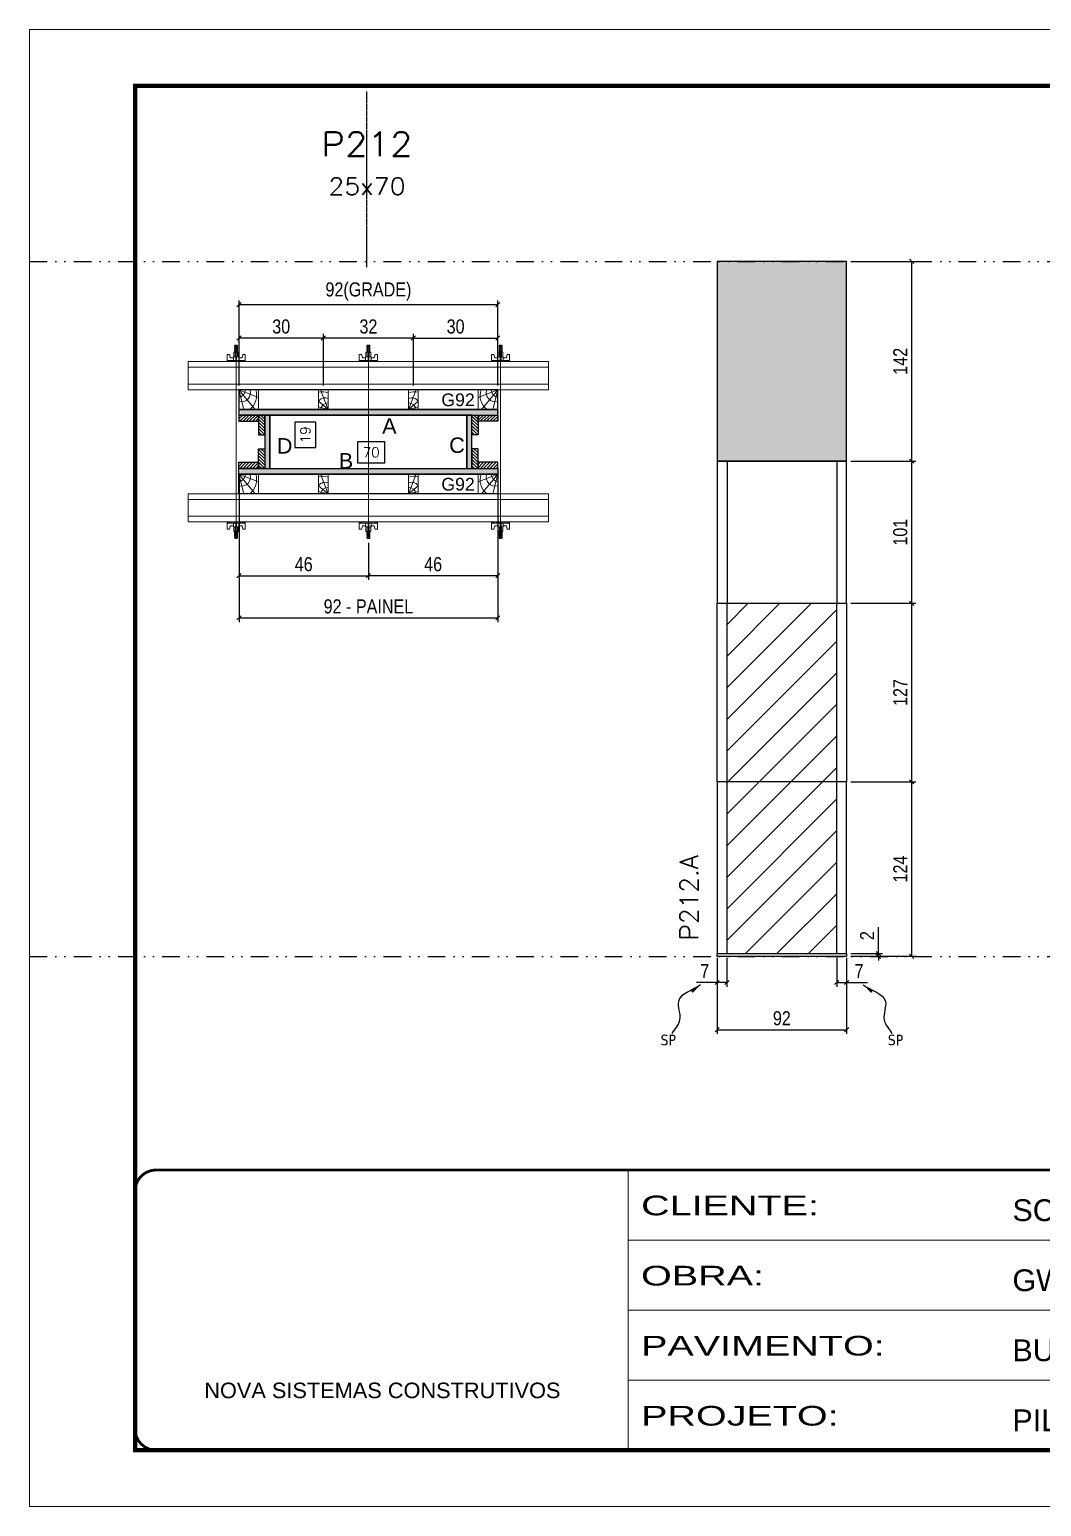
# Model space of a CAD drawing. Extents: x 13379 to 23315, y 867 to 16997.
# Drawn here: x 17569 to 18289, y 8907 to 9957 of the extents above; entities that cross this region are included whole.
import ezdxf
from ezdxf.enums import TextEntityAlignment as Align

# ---------------------------------------------------------------- set-up
doc = ezdxf.new("R2010")
doc.units = 0
for name, pattern in [('CONTINUO', [0]), ('DASHED', [0.75, 0.5, -0.25]), ('DIVIDE2', [0.625, 0.25, -0.125, 0, -0.125, 0, -0.125]), ('HIDDEN', [0.375, 0.25, -0.125])]:
    doc.linetypes.add(name, pattern=pattern)
for name, color, linetype in [('CHAPA', 1, 'Continuous'), ('COTA', 241, 'Continuous'), ('MEIO_PONT', 93, 'Continuous'), ('Nível', 160, 'Continuous'), ('Painéis', 200, 'Continuous'), ('SARRAFO', 251, 'Continuous'), ('Sarrafo de Pressão', 42, 'HIDDEN'), ('texto', 7, 'Continuous'), ('Texto de Titulo', 7, 'Continuous'), ('Texto Qtd Sarr', 242, 'Continuous'), ('TEXTO_GERAL', 7, 'Continuous')]:
    doc.layers.add(name, color=color, linetype=linetype)
for name, color, linetype, lineweight in [('Folhas', 255, 'Continuous', 9), ('Hachura', 251, 'Continuous', 9), ('Madeira', 126, 'Continuous', 18), ('Perfil Metálico', 224, 'Continuous', 18), ('SARRAFO DE PRESSAO', 251, 'DASHED', 9), ('Texto Seção', 7, 'Continuous', 15)]:
    doc.layers.add(name, color=color, linetype=linetype, lineweight=lineweight)
doc.styles.add('ARIAL', font='arial.ttf')
doc.styles.add('COTA TECNICA', font='techl___.ttf', dxfattribs={"height": 10})
doc.styles.add('COTA TECNICA 2X', font='techl___.ttf', dxfattribs={"height": 10})
doc.styles.add('COTA TECNICA-50', font='techl___.ttf', dxfattribs={"height": 10})
doc.styles.add('REGUA-120', font='ROMANS.shx', dxfattribs={"height": 15})
doc.styles.add('ROMANS', font='romans.shx')
doc.styles.add('SANSSERIF', font='sas_____.pfb')
doc.styles.get("Standard").update_dxf_attribs({"font": 'arial.ttf'})
doc.styles.add('Tecnologia', font='')
doc.styles.get('Tecnologia').set_extended_font_data('Forgotten Futurist')
doc.dimstyles.new('COTA PAINEL-50', dxfattribs={"dimtxt": 10, "dimasz": 3, "dimexe": 3, "dimexo": 3, "dimgap": 3, "dimtad": 1, "dimdec": 1, "dimzin": 12, "dimdsep": 46, "dimtxsty": 'COTA TECNICA-50', "dimblk1": 'OBLIQUE', "dimblk2": 'OBLIQUE', "dimsah": 1, "dimcen": 0.9, "dimclrd": 4, "dimclre": 4, "dimclrt": 240, "dimadec": 1, "dimazin": 3, "dimtfac": 1, "dimtdec": 1, "dimtmove": 0, "dimatfit": 3, "dimfxl": 1, "dimtolj": 1, "dimtzin": 12, "dimarcsym": 0})
doc.dimstyles.new('PAINEL', dxfattribs={"dimtxt": 10, "dimasz": 3, "dimexe": 3, "dimexo": 3, "dimgap": 3, "dimtad": 1, "dimdec": 1, "dimzin": 12, "dimdsep": 46, "dimtxsty": 'COTA TECNICA', "dimblk1": 'OBLIQUE', "dimblk2": 'OBLIQUE', "dimsah": 1, "dimcen": 0.9, "dimclrd": 4, "dimclre": 4, "dimclrt": 240, "dimadec": 1, "dimazin": 3, "dimtfac": 1, "dimtdec": 1, "dimtmove": 0, "dimatfit": 3, "dimfxl": 1, "dimtolj": 1, "dimtzin": 12, "dimarcsym": 0})
doc.dimstyles.new('SECAO PILAR', dxfattribs={"dimtxt": 10, "dimasz": 3, "dimexe": 3, "dimexo": 3, "dimgap": 3, "dimtad": 1, "dimdec": 1, "dimlfac": 0.5, "dimzin": 12, "dimdsep": 46, "dimtxsty": 'COTA TECNICA 2X', "dimblk1": 'OBLIQUE', "dimblk2": 'OBLIQUE', "dimsah": 1, "dimcen": 0.9, "dimclrd": 256, "dimclre": 256, "dimclrt": 256, "dimadec": 1, "dimazin": 3, "dimtfac": 1, "dimtdec": 1, "dimtmove": 0, "dimatfit": 3, "dimfxl": 1, "dimtolj": 1, "dimtzin": 12, "dimarcsym": 0})
doc.dimstyles.new('SECÇÃO 2', dxfattribs={"dimtxt": 7, "dimasz": 6, "dimexe": 0.18, "dimexo": 2, "dimgap": -4, "dimtad": 3, "dimdec": 1, "dimlfac": 0.5, "dimzin": 12, "dimdsep": 46, "dimtxsty": 'ROMANS', "dimblk": 'ARCHTICK', "dimcen": 0.09, "dimse1": 1, "dimse2": 1, "dimsd1": 1, "dimsd2": 1, "dimclrd": 180, "dimclre": 5, "dimclrt": 1, "dimadec": 0, "dimazin": 3, "dimtfac": 1, "dimtdec": 1, "dimtofl": 0, "dimtmove": 0, "dimatfit": 3, "dimldrblk": 'ARCHTICK', "dimfxl": 1, "dimtolj": 1, "dimtzin": 0, "dimarcsym": 0})
doc.dimstyles.get("Standard").update_dxf_attribs({"dimtxt": 0.18, "dimasz": 0.18, "dimexe": 0.18, "dimexo": 0.0625, "dimgap": 0.09, "dimtad": 0, "dimtih": 1, "dimtoh": 1, "dimdec": 4, "dimzin": 0, "dimdsep": 46, "dimtxsty": 'Standard', "dimcen": 0.09, "dimadec": 0, "dimazin": 0, "dimtfac": 1, "dimtdec": 4, "dimtofl": 0, "dimtmove": 0, "dimatfit": 3, "dimfxl": 1, "dimtolj": 1, "dimtzin": 0, "dimarcsym": 0})
pattern_1 = [(225, (8399.404, -13246.421), (1.12253202, -1.12253202), [])]
pattern_2 = [(225, (8594.404, -13246.421), (1.12253202, -1.12253202), [])]

# ---------------------------------------------------------------- blocks, each defined once
blk = doc.blocks.new('9999999999')
at = {"color": 30, "linetype": 'CONTINUO'}
for p, q in [((98564.6, 34230.2), (98564.6, 34429.4)), ((98564.6, 34379.6), (99584, 34379.6)), ((98564.6, 34329.8), (99488, 34329.8)), ((99584, 34329.8), (99488, 34329.8)), ((99488, 34329.8), (99488, 34230.2)), ((98564.6, 34280), (99488, 34280))]:
    blk.add_line(p, q, dxfattribs=at)
at = {"color": 30, "linetype": 'CONTINUO', "const_width": 2}
blk.add_lwpolyline([(99584, 34230.2), (99584, 34414.4, 0.414214), (99569, 34429.4), (98229, 34429.4, 0.414214), (98214, 34414.4), (98214, 34245.2, 0.414214), (98229, 34230.2), (99584, 34230.2)], format="xyb", dxfattribs=at)
at = {"layer": 'Folhas'}
blk.add_lwpolyline([(98139, 34190.2), (99624, 34190.2), (99624, 35240.2), (98139, 35240.2)], close=True, dxfattribs=at)
at = {"layer": 'Folhas', "color": 30, "const_width": 3}
blk.add_lwpolyline([(98214, 34230.2), (99584, 34230.2), (99584, 35200.2), (98214, 35200.2)], close=True, dxfattribs=at)
at = {"color": 7, "linetype": 'Continuous', "ltscale": 5, "style": 'ARIAL'}
for s, height, p in [('SCHWARTZ', 15.48, (98837.7, 34393.1)), ('GWT', 15.48, (98837.7, 34343.3)), ('BUSINESS CENTER E LAZER', 15.483, (98837.7, 34293.5)), ('NOVA SISTEMAS CONSTRUTIVOS', 11.059, (98263.2, 34267.2)), ('PILARES', 15.48, (98837.7, 34243.7))]:
    blk.add_text(s, height=height, dxfattribs=at).set_placement(p)
at = {"layer": 'Folhas', "color": 7, "style": 'Tecnologia', "width": 1.5}
for s, p in [('CLIENTE:', (98573.7, 34397.2)), ('OBRA:', (98573.7, 34347.3)), ('PAVIMENTO:', (98573.7, 34297.5)), ('PROJETO:', (98573.7, 34247.7))]:
    blk.add_text(s, height=14, dxfattribs=at).set_placement(p)
blk = doc.blocks.new('*D874')
at = {"layer": 'COTA', "color": 180, "lineweight": -2, "transparency": 16777216}
for p, q in [((17822, 9664), (17802.7, 9664)), ((17802.7, 9664), (17802.7, 9649)), ((17822, 9649), (17822, 9664)), ((17802.7, 9649), (17822, 9649))]:
    blk.add_line(p, q, dxfattribs=at)
at = {"layer": 'Defpoints', "color": 0, "transparency": 16777216}
for p in [(17740.4, 9645), (17880.4, 9645), (17880.4, 9645)]:
    blk.add_point(p, dxfattribs=at)
at = {"layer": 'COTA', "color": 1, "transparency": 16777216, "insert": (17812.4, 9656.5), "char_height": 7, "attachment_point": 5, "style": 'ROMANS'}
blk.add_mtext('\\A1;70', dxfattribs=at)
blk = doc.blocks.new('_ArchTick')
at = {"color": 0, "linetype": 'ByBlock', "const_width": 0.15}
blk.add_lwpolyline([(-0.5, -0.5), (0.5, 0.5)], dxfattribs=at)
blk = doc.blocks.new('_Oblique')
at = {"color": 0, "linetype": 'ByBlock', "lineweight": -2}
blk.add_line((-0.5, -0.5), (0.5, 0.5), dxfattribs=at)
blk = doc.blocks.new('*D875')
at = {"layer": 'COTA', "lineweight": -2, "transparency": 16777216}
for p, q in [((17718.4, 9638), (17718.4, 9535.8)), ((17902.4, 9638), (17902.4, 9535.8)), ((17718.4, 9538.8), (17902.4, 9538.8))]:
    blk.add_line(p, q, dxfattribs=at)
at = {"layer": 'Defpoints', "color": 0, "transparency": 16777216}
for p in [(17718.4, 9641), (17902.4, 9641), (17902.4, 9538.8)]:
    blk.add_point(p, dxfattribs=at)
at = {"layer": 'COTA', "lineweight": -2, "transparency": 16777216, "xscale": 3, "yscale": 3, "zscale": 3, "rotation": 180}
blk.add_blockref('_Oblique', (17718.4, 9538.8), dxfattribs=at)
at = {"layer": 'COTA', "lineweight": -2, "transparency": 16777216, "xscale": 3, "yscale": 3, "zscale": 3}
blk.add_blockref('_Oblique', (17902.4, 9538.8), dxfattribs=at)
at = {"layer": 'COTA', "transparency": 16777216, "insert": (17810.4, 9546.9), "char_height": 10, "attachment_point": 5, "style": 'COTA TECNICA 2X'}
blk.add_mtext('\\A1;92 - PAINEL', dxfattribs=at)
blk = doc.blocks.new('*D876')
at = {"layer": 'COTA', "lineweight": -2, "transparency": 16777216}
for p, q in [((17718.4, 9604), (17718.4, 9565.8)), ((17810.4, 9592.2), (17810.4, 9565.8)), ((17718.4, 9568.8), (17810.4, 9568.8))]:
    blk.add_line(p, q, dxfattribs=at)
at = {"layer": 'Defpoints', "color": 0, "transparency": 16777216}
for p in [(17718.4, 9607), (17810.4, 9595.2), (17810.4, 9568.8)]:
    blk.add_point(p, dxfattribs=at)
at = {"layer": 'COTA', "lineweight": -2, "transparency": 16777216, "xscale": 3, "yscale": 3, "zscale": 3, "rotation": 180}
blk.add_blockref('_Oblique', (17718.4, 9568.8), dxfattribs=at)
at = {"layer": 'COTA', "lineweight": -2, "transparency": 16777216, "xscale": 3, "yscale": 3, "zscale": 3}
blk.add_blockref('_Oblique', (17810.4, 9568.8), dxfattribs=at)
at = {"layer": 'COTA', "transparency": 16777216, "insert": (17764.4, 9576.9), "char_height": 10, "attachment_point": 5, "style": 'COTA TECNICA 2X'}
blk.add_mtext('\\A1;46', dxfattribs=at)
blk = doc.blocks.new('*D877')
at = {"layer": 'COTA', "lineweight": -2, "transparency": 16777216}
for p, q in [((17902.4, 9604), (17902.4, 9565.8)), ((17810.4, 9592.2), (17810.4, 9565.8)), ((17902.4, 9568.8), (17810.4, 9568.8))]:
    blk.add_line(p, q, dxfattribs=at)
at = {"layer": 'Defpoints', "color": 0, "transparency": 16777216}
for p in [(17902.4, 9607), (17810.4, 9595.2), (17810.4, 9568.8)]:
    blk.add_point(p, dxfattribs=at)
at = {"layer": 'COTA', "lineweight": -2, "transparency": 16777216, "xscale": 3, "yscale": 3, "zscale": 3, "rotation": 180}
blk.add_blockref('_Oblique', (17810.4, 9568.8), dxfattribs=at)
at = {"layer": 'COTA', "lineweight": -2, "transparency": 16777216, "xscale": 3, "yscale": 3, "zscale": 3}
blk.add_blockref('_Oblique', (17902.4, 9568.8), dxfattribs=at)
at = {"layer": 'COTA', "transparency": 16777216, "insert": (17856.4, 9576.9), "char_height": 10, "attachment_point": 5, "style": 'COTA TECNICA 2X'}
blk.add_mtext('\\A1;46', dxfattribs=at)
blk = doc.blocks.new('*D878')
at = {"layer": 'COTA', "color": 180, "lineweight": -2, "transparency": 16777216}
for p, q in [((17773.1, 9678), (17758.1, 9678)), ((17758.1, 9678), (17758.1, 9660)), ((17773.1, 9660), (17773.1, 9678)), ((17758.1, 9660), (17773.1, 9660))]:
    blk.add_line(p, q, dxfattribs=at)
at = {"layer": 'Defpoints', "color": 0, "transparency": 16777216}
for p in [(17740.4, 9683), (17777.1, 9683), (17740.4, 9645)]:
    blk.add_point(p, dxfattribs=at)
at = {"layer": 'COTA', "color": 1, "transparency": 16777216, "insert": (17765.6, 9669), "char_height": 7, "attachment_point": 5, "rotation": 90, "style": 'ROMANS'}
blk.add_mtext('\\A1;19', dxfattribs=at)
blk = doc.blocks.new('titulo1')
at = {"layer": 'Defpoints', "color": 252, "linetype": 'HIDDEN', "ltscale": 2}
blk.add_line((0, 0), (0, 125), dxfattribs=at)
at = {"layer": 'Defpoints', "style": 'ROMANS', "oblique": 15}
blk.add_attdef('FOLHA', text='', height=10, dxfattribs=at).set_placement((0, 15.6), align=Align.MIDDLE_CENTER)
at = {"layer": 'Texto Qtd Sarr', "color": 3, "style": 'ROMANS', "oblique": 15}
for tag, height, p in [('TITULO', 17, (0, 71.4)), ('SEÇÃO', 12, (0, 41.5))]:
    blk.add_attdef(tag, text='', height=height, dxfattribs=at).set_placement(p, align=Align.MIDDLE_CENTER)
blk = doc.blocks.new('PONTALETE')
at = {"layer": 'Madeira'}
for q in [(2.71, 7), (7, 5.76), (7, 1.74)]:
    blk.add_line((0, 0), q, dxfattribs=at)
blk.add_lwpolyline([(0, 0), (7, 0), (7, 7), (0, 7)], close=True, dxfattribs=at)
for centre, radius, start, end in [((2.04, 0.06), 6.23, 37.2818, 109.0913), ((1.09, 0.9), 3.19, 343.603, 109.9847), ((-0.21, -0.78), 3.09, 14.6322, 86.0383)]:
    blk.add_arc(centre, radius, start, end, dxfattribs=at)
blk = doc.blocks.new('*D879')
at = {"layer": 'COTA', "lineweight": -2, "transparency": 16777216}
for p, q in [((17718.4, 9704), (17718.4, 9764.5)), ((17718.4, 9761.5), (17902.4, 9761.5)), ((17902.4, 9704), (17902.4, 9764.5))]:
    blk.add_line(p, q, dxfattribs=at)
at = {"layer": 'Defpoints', "color": 0, "transparency": 16777216}
for p in [(17902.4, 9761.5), (17718.4, 9701), (17902.4, 9701)]:
    blk.add_point(p, dxfattribs=at)
at = {"layer": 'COTA', "lineweight": -2, "transparency": 16777216, "xscale": 3, "yscale": 3, "zscale": 3, "rotation": 180}
blk.add_blockref('_Oblique', (17718.4, 9761.5), dxfattribs=at)
at = {"layer": 'COTA', "lineweight": -2, "transparency": 16777216, "xscale": 3, "yscale": 3, "zscale": 3}
blk.add_blockref('_Oblique', (17902.4, 9761.5), dxfattribs=at)
at = {"layer": 'COTA', "transparency": 16777216, "insert": (17810.4, 9770.8), "char_height": 10, "attachment_point": 5, "style": 'COTA TECNICA 2X'}
blk.add_mtext('\\A1;92(GRADE)', dxfattribs=at)
blk = doc.blocks.new('MEIO PONTALETE')
at = {"layer": 'Madeira'}
for q in [(2.71, 7), (3.5, 2.88), (3.5, 0.87)]:
    blk.add_line((0, 0), q, dxfattribs=at)
blk.add_lwpolyline([(0, 0), (3.5, 0), (3.5, 7), (0, 7)], close=True, dxfattribs=at)
for centre, radius, start, end in [((2.04, 0.06), 6.23, 76.4499, 109.0913), ((1.09, 0.9), 3.19, 40.9063, 109.9847), ((-0.21, -0.78), 3.09, 14.6322, 86.0383)]:
    blk.add_arc(centre, radius, start, end, dxfattribs=at)
blk = doc.blocks.new('*D880')
at = {"layer": 'COTA', "lineweight": -2, "transparency": 16777216}
for p, q in [((17842.4, 9704), (17842.4, 9740.7)), ((17842.4, 9737.7), (17902.4, 9737.7)), ((17902.4, 9704), (17902.4, 9740.7))]:
    blk.add_line(p, q, dxfattribs=at)
at = {"layer": 'Defpoints', "color": 0, "transparency": 16777216}
for p in [(17902.4, 9737.7), (17842.4, 9701), (17902.4, 9701)]:
    blk.add_point(p, dxfattribs=at)
at = {"layer": 'COTA', "lineweight": -2, "transparency": 16777216, "xscale": 3, "yscale": 3, "zscale": 3, "rotation": 180}
blk.add_blockref('_Oblique', (17842.4, 9737.7), dxfattribs=at)
at = {"layer": 'COTA', "lineweight": -2, "transparency": 16777216, "xscale": 3, "yscale": 3, "zscale": 3}
blk.add_blockref('_Oblique', (17902.4, 9737.7), dxfattribs=at)
at = {"layer": 'COTA', "transparency": 16777216, "insert": (17872.4, 9745.9), "char_height": 10, "attachment_point": 5, "style": 'COTA TECNICA 2X'}
blk.add_mtext('\\A1;30', dxfattribs=at)
blk = doc.blocks.new('*D903')
at = {"layer": 'COTA', "lineweight": -2, "transparency": 16777216}
for p, q in [((17778.4, 9704), (17778.4, 9740.7)), ((17842.4, 9737.7), (17778.4, 9737.7)), ((17842.4, 9704), (17842.4, 9740.7))]:
    blk.add_line(p, q, dxfattribs=at)
at = {"layer": 'Defpoints', "color": 0, "transparency": 16777216}
for p in [(17778.4, 9737.7), (17778.4, 9701), (17842.4, 9701)]:
    blk.add_point(p, dxfattribs=at)
at = {"layer": 'COTA', "lineweight": -2, "transparency": 16777216, "xscale": 3, "yscale": 3, "zscale": 3, "rotation": 180}
blk.add_blockref('_Oblique', (17778.4, 9737.7), dxfattribs=at)
at = {"layer": 'COTA', "lineweight": -2, "transparency": 16777216, "xscale": 3, "yscale": 3, "zscale": 3}
blk.add_blockref('_Oblique', (17842.4, 9737.7), dxfattribs=at)
at = {"layer": 'COTA', "transparency": 16777216, "insert": (17810.4, 9745.9), "char_height": 10, "attachment_point": 5, "style": 'COTA TECNICA 2X'}
blk.add_mtext('\\A1;32', dxfattribs=at)
blk = doc.blocks.new('*D904')
at = {"layer": 'COTA', "linetype": 'ByBlock', "lineweight": -2, "transparency": 16777216}
for p, q in [((17718.4, 9704), (17718.4, 9740.7)), ((17778.4, 9737.7), (17718.4, 9737.7)), ((17778.4, 9704), (17778.4, 9740.7))]:
    blk.add_line(p, q, dxfattribs=at)
at = {"layer": 'Defpoints', "color": 0, "linetype": 'ByBlock', "transparency": 16777216}
for p in [(17718.4, 9737.7), (17718.4, 9701), (17778.4, 9701)]:
    blk.add_point(p, dxfattribs=at)
at = {"layer": 'COTA', "linetype": 'ByBlock', "lineweight": -2, "transparency": 16777216, "xscale": 3, "yscale": 3, "zscale": 3, "rotation": 180}
blk.add_blockref('_Oblique', (17718.4, 9737.7), dxfattribs=at)
at = {"layer": 'COTA', "linetype": 'ByBlock', "lineweight": -2, "transparency": 16777216, "xscale": 3, "yscale": 3, "zscale": 3}
blk.add_blockref('_Oblique', (17778.4, 9737.7), dxfattribs=at)
at = {"layer": 'COTA', "linetype": 'ByBlock', "transparency": 16777216, "insert": (17748.4, 9745.9), "char_height": 10, "attachment_point": 5, "style": 'COTA TECNICA 2X'}
blk.add_mtext('\\A1;30', dxfattribs=at)
blk = doc.blocks.new('C')
at = {"layer": 'Hachura', "color": 0}
for p, q in [((0, 3.22), (0, -3.22)), ((0.45, 3.22), (0, 3.22)), ((0.46, 3.16), (0, 3.16)), ((0.46, 3.05), (0, 3.05)), ((0.46, 2.88), (0, 2.88)), ((0, 2.75), (0, -1.16)), ((0.46, 2.65), (0, 2.65)), ((0.46, 2.23), (0, 2.23)), ((0.46, 1.51), (0, 1.51)), ((0.39, 0.49), (0.17, 0.49)), ((0.45, -3.23), (0.45, 3.22)), ((0.45, 3.22), (2.58, 3.22)), ((1.74, 0.97), (0.45, 0.97)), ((1.45, 0.1), (0.45, 0.1)), ((1.35, 1.94), (1.35, 0.96)), ((2.58, 2.39), (1.47, 2.09)), ((1.74, -0.97), (1.74, 0.97)), ((1.74, 0.97), (1.74, 0.84)), ((1.74, 0.97), (1.74, 0.84)), ((1.74, 0.84), (3.35, 0.84)), ((3.35, 0.45), (1.74, 0.45)), ((2.58, 3.22), (2.58, 2.39)), ((3.32, 0.84), (3.32, -0.84)), ((3.35, 0.84), (3.35, -0.84)), ((3.68, 0.45), (3.35, 0.45)), ((3.84, -0.52), (3.35, 0.45)), ((3.35, 0.06), (3.67, -0.57)), ((3.68, 0.45), (4.16, -0.52)), ((3.72, 0.5), (4.25, -0.57)), ((4.37, -0.55), (3.83, 0.53)), ((4.15, 0.45), (3.93, 0.45)), ((4.42, -0.52), (3.93, 0.45)), ((4.15, 0.45), (4.26, 0.45)), ((4.26, 0.45), (4.74, -0.52)), ((4.3, 0.5), (4.83, -0.57)), ((4.95, -0.55), (4.41, 0.53)), ((4.51, 0.45), (4.84, 0.45)), ((5, -0.52), (4.51, 0.45)), ((4.84, 0.45), (5.32, -0.52)), ((4.88, 0.5), (5.41, -0.57)), ((5.53, -0.55), (4.99, 0.53)), ((5.58, -0.52), (5.09, 0.45)), ((5.42, 0.45), (5.09, 0.45)), ((5.58, -0.52), (5.09, 0.45)), ((5.42, 0.45), (5.74, -0.19)), ((5.46, 0.5), (5.74, -0.07)), ((5.74, 0.19), (5.57, 0.53)), ((5.74, 0.32), (5.68, 0.45)), ((5.68, 0.45), (5.74, 0.45)), ((5.74, 0.45), (5.9, 0.29)), ((5.74, 0.45), (5.74, -0.52)), ((5.9, -0.36), (5.9, 0.29)), ((0.45, 0), (0, 0)), ((0.46, -1.52), (0, -1.52)), ((0.46, -2.23), (0, -2.23)), ((0.46, -2.65), (0, -2.65)), ((0.46, -2.88), (0, -2.88)), ((0.46, -3.05), (0, -3.05)), ((0.46, -3.16), (0, -3.16)), ((0, -3.22), (2.57, -3.22)), ((0.08, -0.48), (0.29, -0.48)), ((0.29, -0.48), (0.4, -0.48)), ((0.45, 0), (0.45, -0.97)), ((0.45, -0.16), (1.45, -0.16)), ((0.45, -0.65), (0.45, -0.32)), ((0.45, -3.23), (0.45, -0.65)), ((0.45, -0.97), (1.74, -0.97)), ((1.35, -1.94), (1.35, -0.97)), ((2.58, -2.39), (1.47, -2.1)), ((3.35, -0.32), (1.74, -0.32)), ((3.35, -0.84), (1.74, -0.84)), ((2.58, -3.23), (2.58, -2.39)), ((3.35, -0.07), (3.58, -0.52)), ((3.35, -0.52), (3.58, -0.52)), ((3.84, -0.52), (4.16, -0.52)), ((4.42, -0.52), (4.74, -0.52)), ((4.63, -0.52), (4.74, -0.52)), ((5, -0.52), (5.32, -0.52)), ((5.58, -0.52), (5.74, -0.52)), ((5.74, -0.52), (5.9, -0.36)), ((5.74, -0.52), (5.74, -0.52))]:
    blk.add_line(p, q, dxfattribs=at)
for centre, radius, start, end in [((1.52, 1.94), 0.161, 104.7436, 180), ((1.44, -0.03), 0.129, 272.695, 87.305), ((3.81, 0.39), 0.143, 25.5688, 154.4312), ((4.39, 0.39), 0.143, 25.5688, 154.4312), ((4.97, 0.39), 0.143, 25.5688, 154.4312), ((5.55, 0.39), 0.143, 25.5688, 154.4312), ((0.17, -0.37), 0.174, 221.744, 317.8592), ((1.52, -1.94), 0.161, 180, 255.2564), ((3.71, -0.4), 0.174, 222.1408, 318.256), ((4.29, -0.4), 0.174, 222.1408, 318.256), ((4.87, -0.4), 0.174, 222.1408, 318.256), ((5.45, -0.4), 0.174, 222.1408, 318.256), ((5.61, -0.4), 0.174, 317.8592, 318.256)]:
    blk.add_arc(centre, radius, start, end, dxfattribs=at)
blk = doc.blocks.new('*D881')
at = {"layer": 'COTA', "color": 4, "lineweight": -2, "transparency": 16777216}
for p, q in [((18058.3, 9297.2), (18058.3, 9243)), ((18150.3, 9297.2), (18150.3, 9243)), ((18058.3, 9246), (18150.3, 9246))]:
    blk.add_line(p, q, dxfattribs=at)
at = {"layer": 'Defpoints', "color": 0, "transparency": 16777216}
for p in [(18058.3, 9300.2), (18150.3, 9300.2), (18150.3, 9246)]:
    blk.add_point(p, dxfattribs=at)
at = {"layer": 'COTA', "color": 4, "lineweight": -2, "transparency": 16777216, "xscale": 3, "yscale": 3, "zscale": 3, "rotation": 180}
blk.add_blockref('_Oblique', (18058.3, 9246), dxfattribs=at)
at = {"layer": 'COTA', "color": 4, "lineweight": -2, "transparency": 16777216, "xscale": 3, "yscale": 3, "zscale": 3}
blk.add_blockref('_Oblique', (18150.3, 9246), dxfattribs=at)
at = {"layer": 'COTA', "color": 240, "transparency": 16777216, "insert": (18104.3, 9254.1), "char_height": 10, "attachment_point": 5, "style": 'COTA TECNICA'}
blk.add_mtext('\\A1;92', dxfattribs=at)
blk = doc.blocks.new('*D882')
at = {"layer": 'COTA', "color": 4, "lineweight": -2, "transparency": 16777216}
for p, q in [((18153.3, 9422.2), (18199.6, 9422.2)), ((18196.6, 9298.2), (18196.6, 9422.2)), ((18153.3, 9298.2), (18199.6, 9298.2))]:
    blk.add_line(p, q, dxfattribs=at)
at = {"layer": 'Defpoints', "color": 0, "transparency": 16777216}
for p in [(18150.3, 9422.2), (18196.6, 9422.2), (18150.3, 9298.2)]:
    blk.add_point(p, dxfattribs=at)
at = {"layer": 'COTA', "color": 4, "lineweight": -2, "transparency": 16777216, "xscale": 3, "yscale": 3, "zscale": 3}
for p, rotation in [((18196.6, 9422.2), 90), ((18196.6, 9298.2), 270)]:
    blk.add_blockref('_Oblique', p, dxfattribs=dict(at, rotation=rotation))
at = {"layer": 'COTA', "color": 240, "transparency": 16777216, "insert": (18188.5, 9360.2), "char_height": 10, "attachment_point": 5, "rotation": 90, "style": 'COTA TECNICA-50'}
blk.add_mtext('\\A1;124', dxfattribs=at)
blk = doc.blocks.new('*D883')
at = {"layer": 'COTA', "color": 4, "lineweight": -2, "transparency": 16777216}
for p, q in [((18172.9, 9300.2), (18172.9, 9319)), ((18153.3, 9300.2), (18175.9, 9300.2)), ((18153.3, 9298.2), (18175.9, 9298.2)), ((18172.9, 9298.2), (18172.9, 9300.2)), ((18172.9, 9298.2), (18172.9, 9295.2))]:
    blk.add_line(p, q, dxfattribs=at)
at = {"layer": 'Defpoints', "color": 0, "transparency": 16777216}
for p in [(18150.3, 9300.2), (18150.3, 9298.2), (18172.9, 9298.2)]:
    blk.add_point(p, dxfattribs=at)
at = {"layer": 'COTA', "color": 4, "lineweight": -2, "transparency": 16777216, "xscale": 3, "yscale": 3, "zscale": 3}
for p, rotation in [((18172.9, 9300.2), 270), ((18172.9, 9298.2), 90)]:
    blk.add_blockref('_Oblique', p, dxfattribs=dict(at, rotation=rotation))
at = {"layer": 'COTA', "color": 240, "transparency": 16777216, "insert": (18164.9, 9312.9), "char_height": 10, "attachment_point": 5, "rotation": 90, "style": 'COTA TECNICA-50'}
blk.add_mtext('\\A1;2', dxfattribs=at)
blk = doc.blocks.new('*D905')
at = {"layer": 'COTA', "color": 4, "linetype": 'ByBlock', "lineweight": -2, "transparency": 16777216}
for p, q in [((18153.3, 9549.2), (18199.6, 9549.2)), ((18196.6, 9422.2), (18196.6, 9549.2)), ((18153.3, 9422.2), (18199.6, 9422.2))]:
    blk.add_line(p, q, dxfattribs=at)
at = {"layer": 'Defpoints', "color": 0, "linetype": 'ByBlock', "transparency": 16777216}
for p in [(18150.3, 9549.2), (18196.6, 9549.2), (18150.3, 9422.2)]:
    blk.add_point(p, dxfattribs=at)
at = {"layer": 'COTA', "color": 4, "linetype": 'ByBlock', "lineweight": -2, "transparency": 16777216, "xscale": 3, "yscale": 3, "zscale": 3}
for p, rotation in [((18196.6, 9549.2), 90), ((18196.6, 9422.2), 270)]:
    blk.add_blockref('_Oblique', p, dxfattribs=dict(at, rotation=rotation))
at = {"layer": 'COTA', "color": 240, "linetype": 'ByBlock', "transparency": 16777216, "insert": (18188.5, 9485.7), "char_height": 10, "attachment_point": 5, "rotation": 90, "style": 'COTA TECNICA'}
blk.add_mtext('\\A1;127', dxfattribs=at)
blk = doc.blocks.new('*D884')
at = {"layer": 'COTA', "color": 4, "lineweight": -2, "transparency": 16777216}
for p, q in [((18058.3, 9295.2), (18058.3, 9276.6)), ((18065.3, 9297.2), (18065.3, 9276.6)), ((18058.3, 9279.6), (18043.6, 9279.6)), ((18065.3, 9279.6), (18058.3, 9279.6))]:
    blk.add_line(p, q, dxfattribs=at)
at = {"layer": 'Defpoints', "color": 0, "transparency": 16777216}
for p in [(18058.3, 9298.2), (18065.3, 9300.2), (18058.3, 9279.6)]:
    blk.add_point(p, dxfattribs=at)
at = {"layer": 'COTA', "color": 4, "lineweight": -2, "transparency": 16777216, "xscale": 3, "yscale": 3, "zscale": 3, "rotation": 180}
blk.add_blockref('_Oblique', (18058.3, 9279.6), dxfattribs=at)
at = {"layer": 'COTA', "color": 4, "lineweight": -2, "transparency": 16777216, "xscale": 3, "yscale": 3, "zscale": 3}
blk.add_blockref('_Oblique', (18065.3, 9279.6), dxfattribs=at)
at = {"layer": 'COTA', "color": 240, "transparency": 16777216, "insert": (18049.5, 9287.7), "char_height": 10, "attachment_point": 5, "style": 'COTA TECNICA-50'}
blk.add_mtext('\\A1;7', dxfattribs=at)
blk = doc.blocks.new('*D885')
at = {"layer": 'COTA', "color": 4, "lineweight": -2, "transparency": 16777216}
for p, q in [((18143.3, 9297.2), (18143.3, 9276.6)), ((18150.3, 9295.2), (18150.3, 9276.6)), ((18143.3, 9279.6), (18150.3, 9279.6)), ((18150.3, 9279.6), (18165.1, 9279.6))]:
    blk.add_line(p, q, dxfattribs=at)
at = {"layer": 'Defpoints', "color": 0, "transparency": 16777216}
for p in [(18143.3, 9300.2), (18150.3, 9298.2), (18150.3, 9279.6)]:
    blk.add_point(p, dxfattribs=at)
at = {"layer": 'COTA', "color": 4, "lineweight": -2, "transparency": 16777216, "xscale": 3, "yscale": 3, "zscale": 3, "rotation": 180}
blk.add_blockref('_Oblique', (18143.3, 9279.6), dxfattribs=at)
at = {"layer": 'COTA', "color": 4, "lineweight": -2, "transparency": 16777216, "xscale": 3, "yscale": 3, "zscale": 3}
blk.add_blockref('_Oblique', (18150.3, 9279.6), dxfattribs=at)
at = {"layer": 'COTA', "color": 240, "transparency": 16777216, "insert": (18159.2, 9287.7), "char_height": 10, "attachment_point": 5, "style": 'COTA TECNICA-50'}
blk.add_mtext('\\A1;7', dxfattribs=at)
blk = doc.blocks.new('*D907')
at = {"layer": 'COTA', "color": 4, "lineweight": -2, "transparency": 16777216}
for p, q in [((18153.3, 9650.2), (18199.6, 9650.2)), ((18196.6, 9549.2), (18196.6, 9650.2)), ((18153.3, 9549.2), (18199.6, 9549.2))]:
    blk.add_line(p, q, dxfattribs=at)
at = {"layer": 'Defpoints', "color": 0, "transparency": 16777216}
for p in [(18150.3, 9650.2), (18196.6, 9650.2), (18150.3, 9549.2)]:
    blk.add_point(p, dxfattribs=at)
at = {"layer": 'COTA', "color": 4, "lineweight": -2, "transparency": 16777216, "xscale": 3, "yscale": 3, "zscale": 3}
for p, rotation in [((18196.6, 9650.2), 90), ((18196.6, 9549.2), 270)]:
    blk.add_blockref('_Oblique', p, dxfattribs=dict(at, rotation=rotation))
at = {"layer": 'COTA', "color": 240, "transparency": 16777216, "insert": (18188.5, 9599.7), "char_height": 10, "attachment_point": 5, "rotation": 90, "style": 'COTA TECNICA'}
blk.add_mtext('\\A1;101', dxfattribs=at)
blk = doc.blocks.new('*D908')
at = {"layer": 'COTA', "color": 4, "lineweight": -2, "transparency": 16777216}
for p, q in [((18153.3, 9792.2), (18199.6, 9792.2)), ((18196.6, 9650.2), (18196.6, 9792.2)), ((18153.3, 9650.2), (18199.6, 9650.2))]:
    blk.add_line(p, q, dxfattribs=at)
at = {"layer": 'Defpoints', "color": 0, "transparency": 16777216}
for p in [(18150.3, 9792.2), (18196.6, 9792.2), (18150.3, 9650.2)]:
    blk.add_point(p, dxfattribs=at)
at = {"layer": 'COTA', "color": 4, "lineweight": -2, "transparency": 16777216, "xscale": 3, "yscale": 3, "zscale": 3}
for p, rotation in [((18196.6, 9792.2), 90), ((18196.6, 9650.2), 270)]:
    blk.add_blockref('_Oblique', p, dxfattribs=dict(at, rotation=rotation))
at = {"layer": 'COTA', "color": 240, "transparency": 16777216, "insert": (18188.5, 9721.2), "char_height": 10, "attachment_point": 5, "rotation": 90, "style": 'COTA TECNICA'}
blk.add_mtext('\\A1;142', dxfattribs=at)

msp = doc.modelspace()

# ---------------------------------------------------------------- hatches: boundary and pattern name
at = {"layer": 'COTA'}
h = msp.add_hatch(dxfattribs=at)
h.set_pattern_fill('AR-CONC', color=256, scale=0.03)
h.paths.add_polyline_path([(18150.33, 9792.15), (18058.33, 9792.15), (18058.33, 9650.15), (18150.33, 9650.15)])
at = {"layer": 'Hachura'}
h = msp.add_hatch(dxfattribs=at)
h.set_pattern_fill('ANSI31', color=256, scale=0.5, angle=180, style=0)
h.set_pattern_definition(pattern_2)
h.paths.add_polyline_path([(17732.36, 9682.99), (17732.36, 9678.59), (17718.36, 9678.59), (17718.36, 9682.99)])
h = msp.add_hatch(color=256, dxfattribs=at)
h.dxf.hatch_style = 1
h.paths.add_polyline_path([(17903.35, 9682.99), (17903.35, 9686.99), (17719.35, 9686.99), (17719.35, 9682.99)])
h = msp.add_hatch(color=256, dxfattribs=at)
h.dxf.hatch_style = 1
h.paths.add_polyline_path([(17903.35, 9682.99), (17903.35, 9686.99), (17719.35, 9686.99), (17719.35, 9682.99)])
h = msp.add_hatch(dxfattribs=at)
h.set_pattern_fill('ANSI31', color=256, scale=0.5, angle=90, style=0)
h.set_pattern_definition([(135, (-5192.6523, 18806.939), (-1.12253202, -1.12253202), [])])
h.paths.add_polyline_path([(17736.76, 9668.99), (17732.36, 9668.99), (17732.36, 9682.99), (17736.76, 9682.99)])
h = msp.add_hatch(color=256, dxfattribs=at)
h.dxf.hatch_style = 1
h.paths.add_polyline_path([(17736.76, 9644.99), (17740.36, 9644.99), (17740.36, 9682.99), (17736.76, 9682.99)])
h = msp.add_hatch(color=256, dxfattribs=at)
h.dxf.hatch_style = 1
h.paths.add_polyline_path([(17736.76, 9644.99), (17740.36, 9644.99), (17740.36, 9682.99), (17736.76, 9682.99)])
h = msp.add_hatch(color=256, dxfattribs=at)
h.dxf.hatch_style = 1
h.paths.add_polyline_path([(17880.36, 9644.99), (17883.96, 9644.99), (17883.96, 9682.99), (17880.36, 9682.99)])
h = msp.add_hatch(color=256, dxfattribs=at)
h.dxf.hatch_style = 1
h.paths.add_polyline_path([(17880.36, 9644.99), (17883.96, 9644.99), (17883.96, 9682.99), (17880.36, 9682.99)])
h = msp.add_hatch(dxfattribs=at)
h.set_pattern_fill('ANSI31', color=256, scale=0.5, angle=90, style=0)
h.set_pattern_definition([(135, (-5218.6523, 18806.939), (-1.12253202, -1.12253202), [])])
h.paths.add_polyline_path([(17883.96, 9668.99), (17888.36, 9668.99), (17888.36, 9682.99), (17883.96, 9682.99)])
h = msp.add_hatch(dxfattribs=at)
h.set_pattern_fill('ANSI31', color=256, scale=0.5, angle=180, style=0)
h.set_pattern_definition(pattern_1)
h.paths.add_polyline_path([(17888.36, 9682.99), (17888.36, 9678.59), (17902.36, 9678.59), (17902.36, 9682.99)])
h = msp.add_hatch(dxfattribs=at)
h.set_pattern_fill('ANSI31', color=256, scale=0.5, angle=90, style=0)
h.set_pattern_definition([(135, (-5192.6523, 18818.939), (-1.12253202, -1.12253202), [])])
h.paths.add_polyline_path([(17736.76, 9658.99), (17732.36, 9658.99), (17732.36, 9644.99), (17736.76, 9644.99)])
h = msp.add_hatch(dxfattribs=at)
h.set_pattern_fill('ANSI31', color=256, scale=0.5, angle=90, style=0)
h.set_pattern_definition([(135, (-5218.6523, 18818.939), (-1.12253202, -1.12253202), [])])
h.paths.add_polyline_path([(17883.96, 9658.99), (17888.36, 9658.99), (17888.36, 9644.99), (17883.96, 9644.99)])
h = msp.add_hatch(dxfattribs=at)
h.set_pattern_fill('ANSI31', color=256, scale=0.5, angle=180, style=0)
h.set_pattern_definition(pattern_2)
h.paths.add_polyline_path([(17732.36, 9644.99), (17732.36, 9649.39), (17718.36, 9649.39), (17718.36, 9644.99)])
h = msp.add_hatch(color=256, dxfattribs=at)
h.dxf.hatch_style = 1
h.paths.add_polyline_path([(17903.35, 9644.99), (17903.35, 9640.99), (17719.35, 9640.99), (17719.35, 9644.99)])
h = msp.add_hatch(color=256, dxfattribs=at)
h.dxf.hatch_style = 1
h.paths.add_polyline_path([(17903.35, 9644.99), (17903.35, 9640.99), (17719.35, 9640.99), (17719.35, 9644.99)])
h = msp.add_hatch(dxfattribs=at)
h.set_pattern_fill('ANSI31', color=256, scale=0.5, angle=180, style=0)
h.set_pattern_definition(pattern_1)
h.paths.add_polyline_path([(17888.36, 9644.99), (17888.36, 9649.39), (17902.36, 9649.39), (17902.36, 9644.99)])
at = {"layer": 'Hachura', "linetype": 'ByBlock'}
h = msp.add_hatch(dxfattribs=at)
h.set_pattern_fill('ANSI31', color=256, scale=5)
h.paths.add_polyline_path([(18065.33, 9300.15), (18143.33, 9300.15), (18143.33, 9422.15), (18065.33, 9422.15)])
h.paths.add_polyline_path([(18143.33, 9549.15), (18065.33, 9549.15), (18065.33, 9422.15), (18143.33, 9422.15)])

# ---------------------------------------------------------------- linework, layer by layer
for points in [[(17902.36, 9686.99), (17902.36, 9700.99), (17718.36, 9700.99), (17718.36, 9686.99)], [(17902.36, 9640.99), (17902.36, 9626.99), (17718.36, 9626.99), (17718.36, 9640.99)]]:
    msp.add_lwpolyline(points, close=True)
at = {"layer": 'CHAPA'}
for points in [[(17902.36, 9682.99), (17902.36, 9686.99), (17718.36, 9686.99), (17718.36, 9682.99)], [(17902.36, 9682.99), (17902.36, 9686.99), (17718.36, 9686.99), (17718.36, 9682.99)], [(17736.76, 9644.99), (17740.36, 9644.99), (17740.36, 9682.99), (17736.76, 9682.99)], [(17736.76, 9644.99), (17740.36, 9644.99), (17740.36, 9682.99), (17736.76, 9682.99)], [(17880.36, 9644.99), (17883.96, 9644.99), (17883.96, 9682.99), (17880.36, 9682.99)], [(17880.36, 9644.99), (17883.96, 9644.99), (17883.96, 9682.99), (17880.36, 9682.99)], [(17902.36, 9644.99), (17902.36, 9640.99), (17718.36, 9640.99), (17718.36, 9644.99)], [(17902.36, 9644.99), (17902.36, 9640.99), (17718.36, 9640.99), (17718.36, 9644.99)]]:
    msp.add_lwpolyline(points, close=True, dxfattribs=at)
at = {"layer": 'COTA'}
msp.add_lwpolyline([(18058.33, 9650.15), (18150.33, 9650.15), (18150.33, 9792.15), (18058.33, 9792.15)], close=True, dxfattribs=at)
at = {"layer": 'Hachura'}
for p, q in [((17716.36, 9596.19), (17716.35, 9727.99)), ((17810.35, 9596.19), (17810.36, 9727.99)), ((17904.36, 9596.19), (17904.36, 9727.99))]:
    msp.add_line(p, q, dxfattribs=at)
at = {"layer": 'Nível', "color": 4, "linetype": 'DIVIDE2', "ltscale": 50}
for p, q in [((17569.5, 9792.15), (19054.5, 9792.15)), ((17569.5, 9298.15), (19054.5, 9298.15))]:
    msp.add_line(p, q, dxfattribs=at)
at = {"layer": 'Painéis'}
for points in [[(17740.36, 9682.99), (17740.36, 9644.99), (17880.36, 9644.99), (17880.36, 9682.99)], [(18058.33, 9549.15), (18150.33, 9549.15), (18150.33, 9650.15), (18058.33, 9650.15)], [(18058.33, 9549.15), (18150.33, 9549.15), (18150.33, 9422.15), (18058.33, 9422.15)], [(18058.33, 9300.15), (18150.33, 9300.15), (18150.33, 9422.15), (18058.33, 9422.15)], [(18058.33, 9300.15), (18150.33, 9300.15), (18150.33, 9298.15), (18058.33, 9298.15)]]:
    msp.add_lwpolyline(points, close=True, dxfattribs=at)
at = {"layer": 'Perfil Metálico'}
for points in [[(17938.36, 9720.99), (17938.36, 9700.99), (17682.36, 9700.99), (17682.36, 9720.99)], [(17682.36, 9704.99), (17682.36, 9716.99), (17938.36, 9716.99), (17938.36, 9704.99)], [(17938.36, 9606.99), (17938.36, 9626.99), (17682.36, 9626.99), (17682.36, 9606.99)], [(17682.36, 9622.99), (17682.36, 9610.99), (17938.36, 9610.99), (17938.36, 9622.99)]]:
    msp.add_lwpolyline(points, close=True, dxfattribs=at)
at = {"layer": 'SARRAFO'}
for points in [[(17718.36, 9678.59), (17732.36, 9678.59), (17732.36, 9682.99), (17718.36, 9682.99)], [(17732.36, 9682.99), (17732.36, 9668.99), (17736.76, 9668.99), (17736.76, 9682.99)], [(17888.36, 9682.99), (17888.36, 9668.99), (17883.96, 9668.99), (17883.96, 9682.99)], [(17902.36, 9678.59), (17888.36, 9678.59), (17888.36, 9682.99), (17902.36, 9682.99)], [(17732.36, 9644.99), (17732.36, 9658.99), (17736.76, 9658.99), (17736.76, 9644.99)], [(17888.36, 9644.99), (17888.36, 9658.99), (17883.96, 9658.99), (17883.96, 9644.99)], [(17718.36, 9649.39), (17732.36, 9649.39), (17732.36, 9644.99), (17718.36, 9644.99)], [(17902.36, 9649.39), (17888.36, 9649.39), (17888.36, 9644.99), (17902.36, 9644.99)]]:
    msp.add_lwpolyline(points, close=True, dxfattribs=at)
at = {"layer": 'Sarrafo de Pressão'}
for p, q in [((18065.33, 9650.15), (18065.33, 9549.15)), ((18143.33, 9650.15), (18143.33, 9549.15)), ((18065.33, 9422.15), (18065.33, 9549.15)), ((18143.33, 9422.15), (18143.33, 9549.15)), ((18065.33, 9300.15), (18065.33, 9422.15)), ((18143.33, 9300.15), (18143.33, 9422.15))]:
    msp.add_line(p, q, dxfattribs=at)

# ---------------------------------------------------------------- block references
at = {"layer": 'Hachura', "linetype": 'Continuous', "yscale": 2, "zscale": 2}
for p, xscale, rotation in [((17716.36, 9720.99), -2, 270), ((17810.35, 9720.99), 2, 90.00000000000001), ((17904.36, 9720.99), 2, 90.00000000000001), ((17716.36, 9606.99), 2, 270), ((17810.35, 9606.99), -2, 90), ((17904.36, 9606.99), -2, 90)]:
    msp.add_blockref('C', p, dxfattribs=dict(at, xscale=xscale, rotation=rotation))
at = {"layer": 'MEIO_PONT', "yscale": 2, "zscale": 2}
for p, xscale, rotation in [((17718.36, 9700.99), 2, 270), ((17902.36, 9700.99), -2, 90), ((17718.36, 9640.99), 2, 270), ((17902.36, 9640.99), -2, 90)]:
    msp.add_blockref('PONTALETE', p, dxfattribs=dict(at, xscale=xscale, rotation=rotation))
at = {"layer": 'MEIO_PONT', "yscale": 1.999999997962732, "zscale": 1.999999997962732}
for p, xscale in [((17781.86, 9686.99), -1.999999997962732), ((17838.86, 9686.99), 1.999999997962732), ((17781.86, 9626.99), -1.999999997962732), ((17838.86, 9626.99), 1.999999997962732)]:
    msp.add_blockref('MEIO PONTALETE', p, dxfattribs=dict(at, xscale=xscale))
at = {"layer": 'SARRAFO DE PRESSAO', "color": 6, "linetype": 'ByBlock'}
msp.add_blockref('9999999999', (-80569.48, -25283.14), dxfattribs=at)
at = {"layer": 'Texto Seção'}
ref = msp.add_blockref('titulo1', (17809.36, 9788.12), dxfattribs=at)
ref.add_attrib('TITULO', 'P212', dxfattribs={"layer": 'Texto de Titulo', "color": 7, "height": 17, "style": 'ROMANS', "width": 1.1}).set_placement((17809.36, 9875.62), align=Align.MIDDLE_CENTER)
ref.add_attrib('SEÇÃO', '25x70', dxfattribs={"layer": 'Texto de Titulo', "color": 7, "height": 12, "style": 'ROMANS', "width": 1.1}).set_placement((17809.36, 9845.62), align=Align.MIDDLE_CENTER)

# ---------------------------------------------------------------- texts
at = {"layer": 'texto', "color": 0, "char_height": 7.5, "attachment_point": 5}
for insert in [(18023.55, 9238.66), (18185.1, 9238.66)]:
    msp.add_mtext('{\\fTahoma|b0|i0|c0|p34;\\C4;SP}', dxfattribs=dict(at, insert=insert))
at = {"layer": 'Texto Seção', "insert": (18044.85, 9309.4), "char_height": 13, "width": 285.3299, "attachment_point": 7, "rotation": 90, "style": 'REGUA-120'}
msp.add_mtext('P212.A', dxfattribs=at)
at = {"layer": 'TEXTO_GERAL', "color": 0, "linetype": 'Continuous', "style": 'SANSSERIF'}
for p in [(17862.22, 9693.82), (17862.22, 9633.82)]:
    msp.add_text('G92', height=9, dxfattribs=at).set_placement(p, align=Align.MIDDLE_LEFT)
at = {"layer": 'TEXTO_GERAL', "style": 'ARIAL'}
for s, p in [('A', (17825.29, 9675.23)), ('D', (17750.85, 9661.09)), ('C', (17873.36, 9661.57)), ('B', (17794.44, 9650.46))]:
    msp.add_text(s, height=11, dxfattribs=at).set_placement(p, align=Align.MIDDLE_CENTER)

# ---------------------------------------------------------------- dimensions: what is measured, and where the dimension line sits
at = {"layer": 'COTA'}
for base, p1, p2, angle, dimstyle, picture, middle in [((18196.56, 9792.15), (18150.33, 9650.15), (18150.33, 9792.15), 90, 'PAINEL', '*D908', (18188.49, 9721.15)), ((18196.56, 9650.15), (18150.33, 9549.15), (18150.33, 9650.15), 90, 'PAINEL', '*D907', (18188.46, 9599.65)), ((17810.42, 9568.8), (17902.36, 9606.99), (17810.42, 9595.19), 180, 'SECAO PILAR', '*D877', (17856.39, 9576.9)), ((18196.56, 9422.15), (18150.33, 9298.15), (18150.33, 9422.15), 90, 'COTA PAINEL-50', '*D882', (18188.49, 9360.15)), ((18058.33, 9279.64), (18065.33, 9300.15), (18058.33, 9298.15), 180, 'COTA PAINEL-50', '*D884', (18049.46, 9287.72))]:
    dim = msp.add_linear_dim(base=base, p1=p1, p2=p2, angle=angle, dimstyle=dimstyle, dxfattribs=at)
    dim.commit()
    dim.dimension.update_dxf_attribs({"geometry": picture, "text_midpoint": middle})
for base, p1, p2, text, picture, middle in [((17902.36, 9761.55), (17718.36, 9700.99), (17902.36, 9700.99), '<>(GRADE)', '*D879', (17810.36, 9770.77)), ((17902.36, 9538.79), (17718.36, 9640.99), (17902.36, 9640.99), '<> - PAINEL', '*D875', (17810.36, 9546.89))]:
    dim = msp.add_linear_dim(base=base, p1=p1, p2=p2, text=text, dimstyle='SECAO PILAR', dxfattribs=at)
    dim.commit()
    dim.dimension.update_dxf_attribs({"geometry": picture, "text_midpoint": middle})
at = {"layer": 'COTA', "linetype": 'ByBlock'}
dim = msp.add_linear_dim(base=(17718.36, 9737.71), p1=(17778.36, 9700.99), p2=(17718.36, 9700.99), dimstyle='SECAO PILAR', override={"dimtmove": 1}, dxfattribs=at)
dim.commit()
dim.dimension.update_dxf_attribs({"geometry": '*D904', "text_midpoint": (17748.36, 9745.93)})
at = {"layer": 'COTA'}
for base, p1, p2, dimstyle, picture, middle in [((17778.36, 9737.71), (17842.36, 9700.99), (17778.36, 9700.99), 'SECAO PILAR', '*D903', (17810.36, 9745.93)), ((17902.36, 9737.71), (17842.36, 9700.99), (17902.36, 9700.99), 'SECAO PILAR', '*D880', (17872.36, 9745.93)), ((17810.42, 9568.8), (17718.36, 9606.99), (17810.42, 9595.19), 'SECAO PILAR', '*D876', (17764.39, 9576.9)), ((18150.33, 9279.64), (18143.33, 9300.15), (18150.33, 9298.15), 'COTA PAINEL-50', '*D885', (18159.19, 9287.72))]:
    dim = msp.add_linear_dim(base=base, p1=p1, p2=p2, dimstyle=dimstyle, dxfattribs=at)
    dim.commit()
    dim.dimension.update_dxf_attribs({"geometry": picture, "text_midpoint": middle})
for base, p1, p2, dimstyle, picture, middle in [((17777.15, 9682.99), (17740.36, 9644.99), (17740.36, 9682.99), 'SECÇÃO 2', '*D878', (17777.15, 9668.99)), ((18172.85, 9298.15), (18150.33, 9300.15), (18150.33, 9298.15), 'COTA PAINEL-50', '*D883', (18172.85, 9312.9))]:
    dim = msp.add_linear_dim(base=base, p1=p1, p2=p2, angle=90, dimstyle=dimstyle, dxfattribs=at)
    dim.commit()
    dim.dimension.update_dxf_attribs({"geometry": picture, "text_midpoint": middle, "dimtype": 160})
dim = msp.add_linear_dim(base=(17880.36, 9644.99), p1=(17740.36, 9644.99), p2=(17880.36, 9644.99), dimstyle='SECÇÃO 2', dxfattribs=at)
dim.commit()
dim.dimension.update_dxf_attribs({"geometry": '*D874', "text_midpoint": (17812.35, 9644.99), "dimtype": 160})
at = {"layer": 'COTA', "linetype": 'ByBlock'}
dim = msp.add_linear_dim(base=(18196.56, 9549.15), p1=(18150.33, 9422.15), p2=(18150.33, 9549.15), angle=90, dimstyle='PAINEL', dxfattribs=at)
dim.commit()
dim.dimension.update_dxf_attribs({"geometry": '*D905', "text_midpoint": (18188.49, 9485.65)})
at = {"layer": 'COTA'}
dim = msp.add_linear_dim(base=(18150.33, 9245.98), p1=(18058.33, 9300.15), p2=(18150.33, 9300.15), dimstyle='PAINEL', override={"dimarcsym": 2}, dxfattribs=at)
dim.commit()
dim.dimension.update_dxf_attribs({"geometry": '*D881', "text_midpoint": (18104.33, 9254.06)})

# ---------------------------------------------------------------- leaders
at = {"layer": 'COTA', "path_type": 1}
for points in [[(18046.5, 9277.97), (18030.71, 9266.14), (18031.64, 9253.13), (18026.08, 9243.35)], [(18162.15, 9277.97), (18177.94, 9266.14), (18177.01, 9253.13), (18182.57, 9243.35)]]:
    msp.add_leader(points, dimstyle='Standard', override={"dimasz": 8}, dxfattribs=at)

doc.saveas('drawing.dxf')
